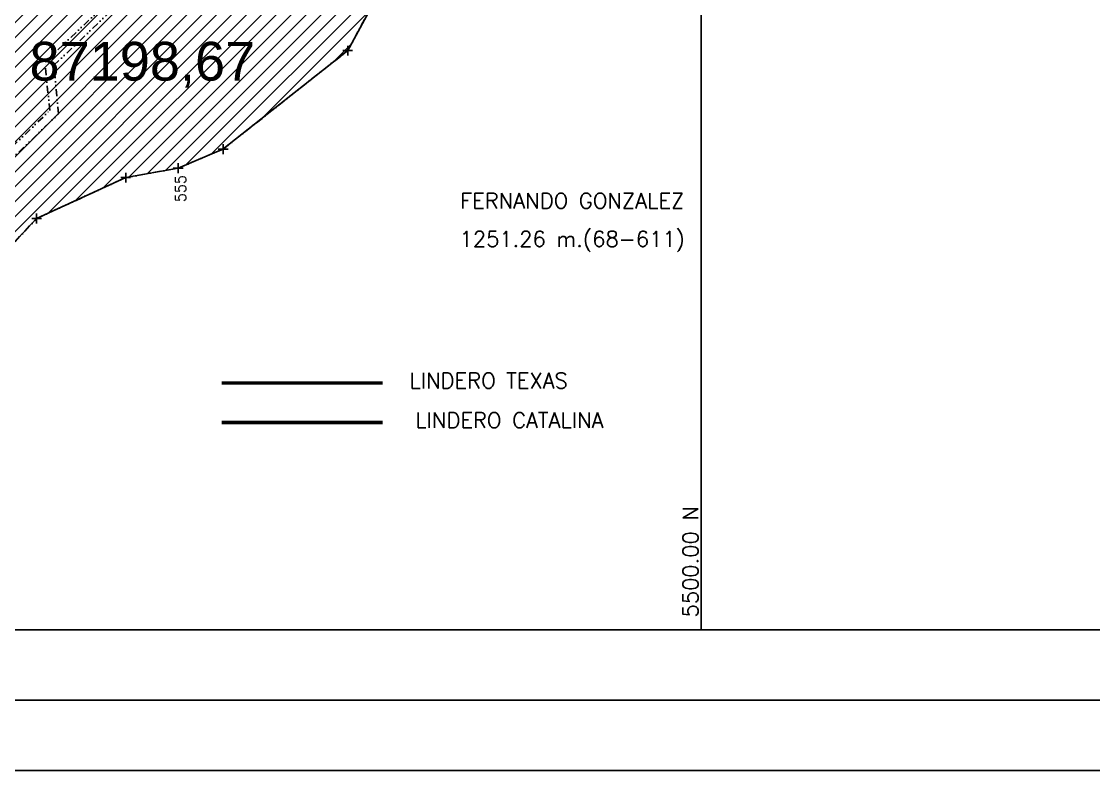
# Model space of a CAD drawing. Extents: x 14987 to 28539, y 5455 to 9112.
# Drawn here: x 23712 to 24475, y 5455 to 5987 of the extents above; entities that cross this region are included whole.
import ezdxf
from ezdxf.enums import TextEntityAlignment as Align

# ---------------------------------------------------------------- set-up
doc = ezdxf.new("R2010")
doc.units = 0
doc.header["$LTSCALE"] = 10
doc.header["$MEASUREMENT"] = 0
doc.header["$PDMODE"] = 2
doc.header["$PDSIZE"] = 3.5
doc.linetypes.add('DASHDOT', pattern=[1, 0.5, -0.25, 0, -0.25])
doc.linetypes.add('DIVIDE', pattern=[1.25, 0.5, -0.25, 0, -0.25, 0, -0.25])
for name, color, linetype in [('AREA', 2, 'Continuous'), ('CANO', 5, 'DIVIDE'), ('COORD', 8, 'Continuous'), ('COORDENADAS', 1, 'Continuous'), ('HOJA', 8, 'Continuous'), ('LINEA', 7, 'Continuous'), ('MOJON', 2, 'Continuous'), ('r-100', 6, 'Continuous'), ('R80', 2, 'Continuous'), ('RASTROJO', 2, 'DASHDOT')]:
    doc.layers.add(name, color=color, linetype=linetype)
doc.styles.add('textstyle4', font='')
doc.styles.add('textstyle5', font='Arial.ttf')
doc.styles.get('textstyle4').set_extended_font_data('simplex')

msp = doc.modelspace()

# ---------------------------------------------------------------- hatches: boundary and pattern name
at = {"layer": 'COORDENADAS', "true_color": 0x00753b, "transparency": 33554687}
h = msp.add_hatch(dxfattribs=at)
h.set_pattern_fill('LINE', color=116, scale=60, angle=45, style=0, pattern_type=0)
h.set_pattern_definition([(45, (2299.249, 0), (-5.3033009, 5.3033009), [])])
h.paths.add_polyline_path([(23417.53, 5647.85), (23432.98, 5662.34), (23451.06, 5669.67), (23473.48, 5691.71), (23516.35, 5757.66), (23548.94, 5835.22), (23609.13, 5922.19), (23667.9, 5995.45), (23707.66, 6054.44), (23732.95, 6068.32), (23759.46, 6062.55), (23785.01, 6075.02), (23806.35, 6098.49), (23874.2, 6118.43), (23964.86, 6004.63), (23944.17, 5966.29), (23855.43, 5896.22), (23823.61, 5882.78), (23786.28, 5876.03), (23722.98, 5847.01), (23686.91, 5808.62), (23652.82, 5759.69), (23632.7, 5749.09), (23540.99, 5672.02), (23521.61, 5662.24), (23488.9, 5637.74), (23473.68, 5627.46), (23447.65, 5605.68), (23418.08, 5640.16)], flags=0)

# ---------------------------------------------------------------- linework, layer by layer
at = {"layer": 'AREA'}
for p in [(23944.17, 5966.29), (23855.56, 5896.28), (23786.28, 5876.03), (23823.61, 5882.78), (23722.98, 5847.01)]:
    msp.add_point(p, dxfattribs=at)
at = {"layer": 'CANO', "color": 152, "true_color": 0x2a7dc6}
for points in [[(23678.2, 5871.52), (23732.26, 5923.67), (23728.93, 5958.18), (23775.74, 6002.65), (23795.75, 6037.51), (23794.5, 6049.2), (23785.01, 6075.02), (23806.19, 6098.44), (23875.02, 6118.68), (23923.13, 6133.9), (23979.02, 6142.64), (24034.15, 6148.51), (24079.28, 6135.67), (24162.17, 6141.7), (24198.65, 6134.99), (24223.18, 6133.79), (24263.96, 6115.88), (24350.83, 6061.5), (24411.79, 6073.79), (24442.33, 6096.01), (24502.05, 6114.52)], [(23682.88, 5867.71), (23738.5, 5921.37), (23735.17, 5955.85), (23780.5, 5998.91), (23801.91, 6036.21), (23800.38, 6050.58), (23791.88, 6073.69), (23809.5, 6093.17), (23876.77, 6112.95), (23924.51, 6128.06), (23979.8, 6136.7), (24033.63, 6142.44), (24078.66, 6129.62), (24161.84, 6135.67), (24197.96, 6129.03), (24221.78, 6127.86), (24261.15, 6110.57), (24349.67, 6055.16), (24414.25, 6068.17), (24445.05, 6090.59), (24504.27, 6108.94)]]:
    msp.add_lwpolyline(points, dxfattribs=at)
at = {"layer": 'COORD'}
msp.add_line((24195.7, 9011.95), (24195.7, 5554.59), dxfattribs=at)
at = {"layer": 'COORDENADAS'}
msp.add_line((24195.7, 5654.59), (24195.7, 5554.59), dxfattribs=at)
at = {"layer": 'HOJA'}
msp.add_lwpolyline([(23653.2, 6209.88), (23722.21, 6247.54), (23750.44, 6235.27), (23766.5, 6222.46), (23854.37, 6207.07), (23872.42, 6188.46), (23880.59, 6158.36), (23874.2, 6118.43), (23964.86, 6004.63), (23944.17, 5966.29), (23855.43, 5896.22), (23823.61, 5882.78), (23786.28, 5876.03), (23722.98, 5847.01), (23686.91, 5808.62)], dxfattribs=at)
at = {"layer": 'LINEA', "color": 1, "elevation": 96}
msp.add_lwpolyline([(27774.34, 5454.59), (27774.34, 9111.95), (22784.72, 9111.95), (22784.72, 5454.59)], close=True, dxfattribs=at)
at = {"layer": 'LINEA', "color": 2, "elevation": 96}
msp.add_lwpolyline([(27724.34, 5504.59), (27724.34, 9061.95), (22834.72, 9061.95), (22834.72, 5504.59)], close=True, dxfattribs=at)
at = {"layer": 'LINEA', "color": 7, "elevation": 96}
msp.add_lwpolyline([(27674.34, 5554.59), (27674.34, 9011.95), (22884.72, 9011.95), (22884.72, 5554.59)], close=True, dxfattribs=at)
at = {"layer": 'MOJON', "color": 84, "true_color": 0x32a00e, "const_width": 2.5}
msp.add_lwpolyline([(23854.58, 5730.08), (23968.99, 5730.08)], dxfattribs=at)
at = {"layer": 'MOJON', "color": 12, "true_color": 0xd10000, "const_width": 2.5}
msp.add_lwpolyline([(23854.58, 5701.93), (23968.99, 5701.93)], dxfattribs=at)
at = {"layer": 'RASTROJO'}
msp.add_lwpolyline([(23632.7, 5749.09), (23652.82, 5759.69), (23686.91, 5808.62), (23722.98, 5847.01), (23786.28, 5876.03), (23823.61, 5882.78), (23855.56, 5896.28), (23944.17, 5966.29), (23964.86, 6004.63), (24006.29, 6016.6)], dxfattribs=at)

# ---------------------------------------------------------------- texts
at = {"layer": 'AREA', "style": 'textstyle4'}
msp.add_text('555', height=7.5, rotation=90, dxfattribs=at).set_placement((23829.1, 5858.61))
at = {"layer": 'COORDENADAS', "color": 116, "true_color": 0x00753b, "style": 'textstyle5'}
msp.add_text('87198,67', height=27.545, dxfattribs=at).set_placement((23798.13, 5944.98), align=Align.CENTER)
at = {"layer": 'r-100', "style": 'textstyle4'}
for s, p in [('LINDERO TEXAS', (24044.48, 5726.24)), ('LINDERO CATALINA', (24059.26, 5698.09))]:
    msp.add_text(s, height=11, dxfattribs=at).set_placement(p, align=Align.CENTER)
at = {"layer": 'R80', "style": 'textstyle4'}
for s, p in [('FERNANDO GONZALEZ', (24103.91, 5854.09)), ('1251.26 m.(68-611)', (24103.91, 5826.93))]:
    msp.add_text(s, height=11, dxfattribs=at).set_placement(p, align=Align.CENTER)
msp.add_text('5500.00 N', height=11, rotation=90, dxfattribs=at).set_placement((24193.54, 5602.99), align=Align.CENTER)

doc.saveas('drawing.dxf')
